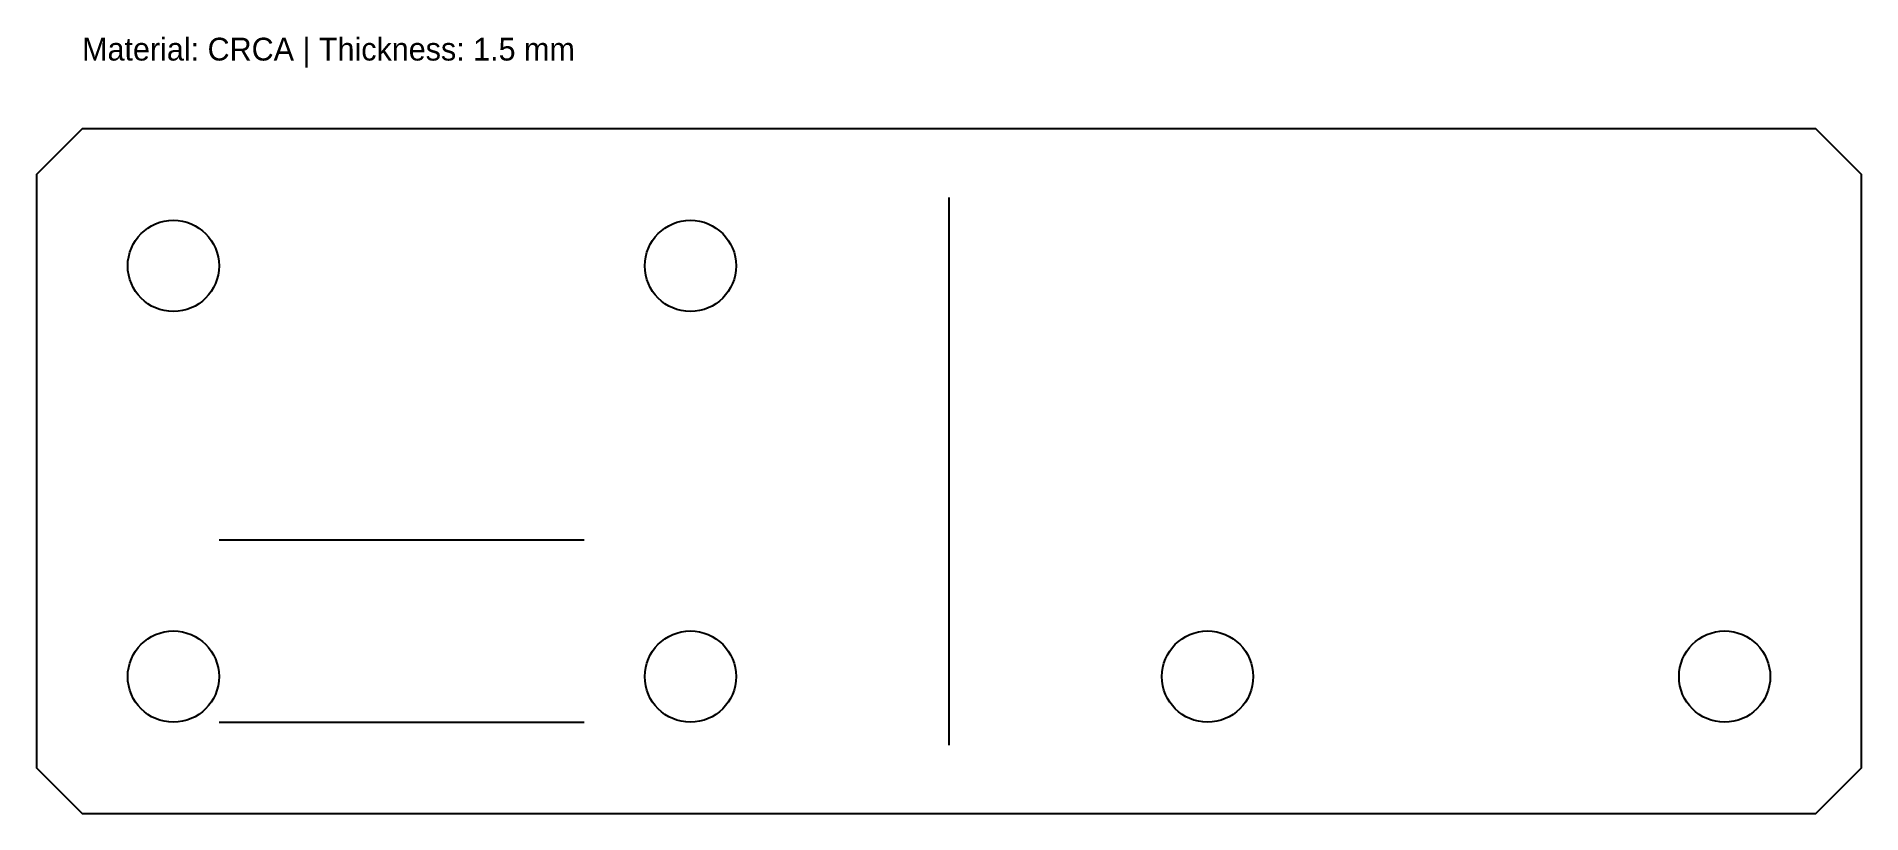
# Model space of a CAD drawing. Header units: metres. Extents: x 0 to 400, y 0 to 170.
import ezdxf

# ---------------------------------------------------------------- set-up
doc = ezdxf.new("R2010")
doc.units = ezdxf.units.M

msp = doc.modelspace()

# ---------------------------------------------------------------- linework, layer by layer
at = {"linetype": 'CONTINUOUS'}
for p, q in [((40, 60), (120, 60)), ((40, 20), (120, 20))]:
    msp.add_line(p, q, dxfattribs=at)
msp.add_lwpolyline([(10, 0), (390, 0), (400, 10), (400, 140), (390, 150), (10, 150), (0, 140), (0, 10)], close=True)
for centre in [(30, 120), (143.33, 120), (30, 30), (143.33, 30), (256.67, 30), (370, 30)]:
    msp.add_circle(centre, 10)
at = {"layer": 'CONTINUOUS'}
msp.add_line((200, 15), (200, 135), dxfattribs=at)

# ---------------------------------------------------------------- texts
at = {"layer": 'NOTES'}
msp.add_text('Material: CRCA | Thickness: 1.5 mm', height=5, dxfattribs=at).set_placement((10, 165))

doc.saveas('drawing.dxf')
